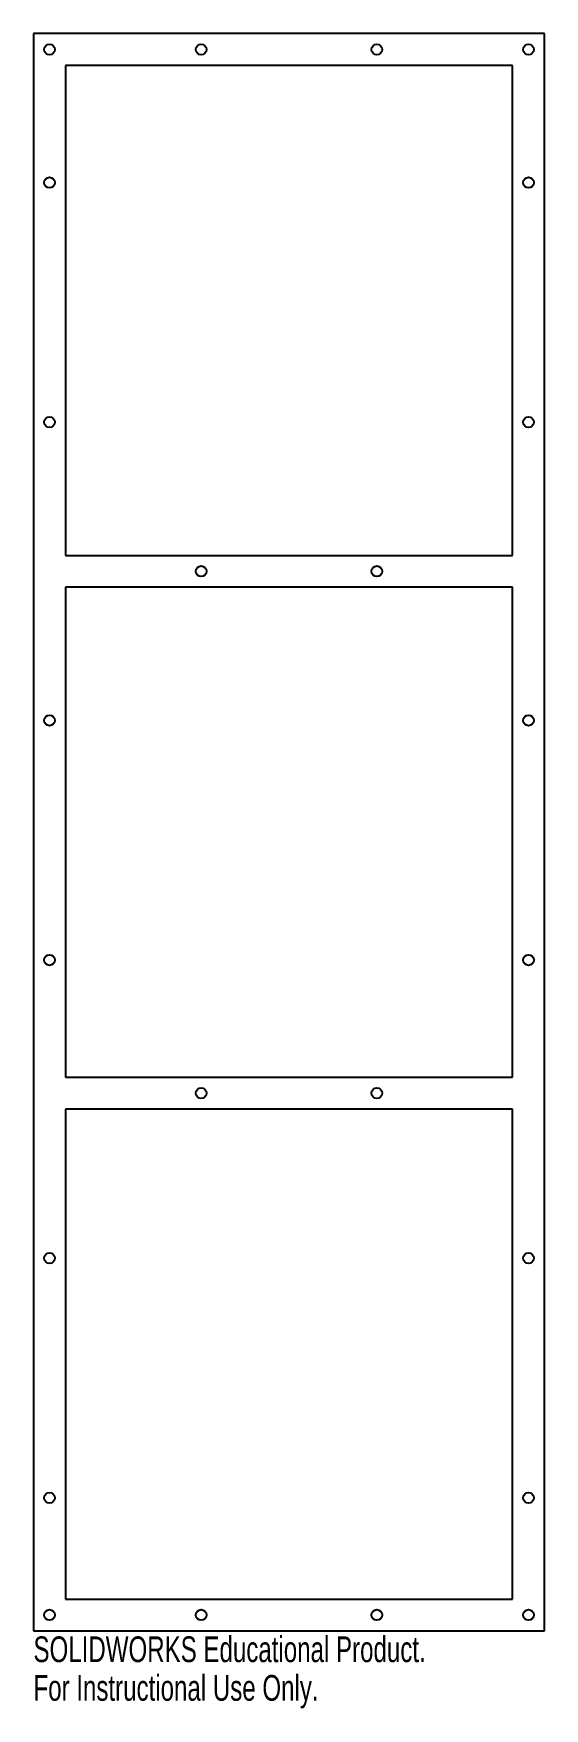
# Model space of a CAD drawing. Header units: millimetres. Extents: x -48 to 48, y -165 to 150.
import ezdxf

# ---------------------------------------------------------------- set-up
doc = ezdxf.new("R2010")
doc.units = ezdxf.units.MM
doc.styles.add('SLDTEXTSTYLE0', font='TXT', dxfattribs={"width": 0.7})

msp = doc.modelspace()

# ---------------------------------------------------------------- linework, layer by layer
at = {"color": 7, "linetype": 'Continuous', "lineweight": 25}
for p, q in [((-48, 150), (-48, -150)), ((48, 150), (-48, 150)), ((48, -150), (48, 150)), ((-42, 144), (-42, 52)), ((42, 144), (-42, 144)), ((42, 52), (42, 144)), ((-42, 52), (42, 52)), ((42, 46), (-42, 46)), ((-42, 46), (-42, -46)), ((42, -46), (42, 46)), ((-42, -46), (42, -46)), ((42, -52), (-42, -52)), ((-42, -52), (-42, -144)), ((42, -144), (42, -52)), ((-42, -144), (42, -144)), ((-48, -150), (48, -150))]:
    msp.add_line(p, q, dxfattribs=at)
for centre in [(-45, 147), (-16.5, 147), (16.5, 147), (45, 147), (-45, 122), (45, 122), (-45, 77), (45, 77), (-16.5, 49), (16.5, 49), (-45, 21), (45, 21), (-45, -24), (45, -24), (-16.5, -49), (16.5, -49), (-45, -80), (45, -80), (-45, -125), (45, -125), (-45, -147), (-16.5, -147), (16.5, -147), (45, -147)]:
    msp.add_circle(centre, 1, dxfattribs=at)

# ---------------------------------------------------------------- texts
at = {"color": 7, "linetype": 'Continuous', "char_height": 4.8336, "attachment_point": 1, "style": 'SLDTEXTSTYLE0'}
for s, insert in [('SOLIDWORKS Educational Product.', (-48, -151.02)), ('For Instructional Use Only.', (-48, -158.27))]:
    msp.add_mtext(s, dxfattribs=dict(at, insert=insert))

doc.saveas('drawing.dxf')
